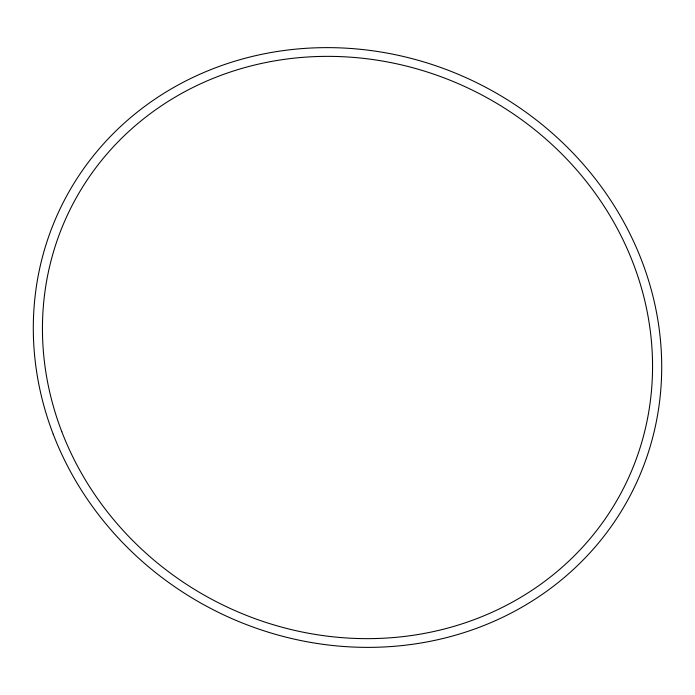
<?xml version="1.0" encoding="UTF-8"?>
<svg xmlns="http://www.w3.org/2000/svg" width="695" height="695" viewBox="0 0 695 695"><rect width="100%" height="100%" fill="white"/><g stroke="black" fill="none" stroke-linecap="round" stroke-linejoin="round"><path stroke-width="1.04" d="M53.22 434.175A319.135 294.628 27.1 0 0 589.994 552.777A319.135 294.628 27.1 0 0 399.295 55.548A319.135 294.628 27.1 0 0 53.22 434.175M61.786 431.656A309.84 286.045 27.1 0 0 582.931 546.8A309.84 286.045 27.1 0 0 397.783 64.053A309.84 286.045 27.1 0 0 61.786 431.656"/></g></svg>
